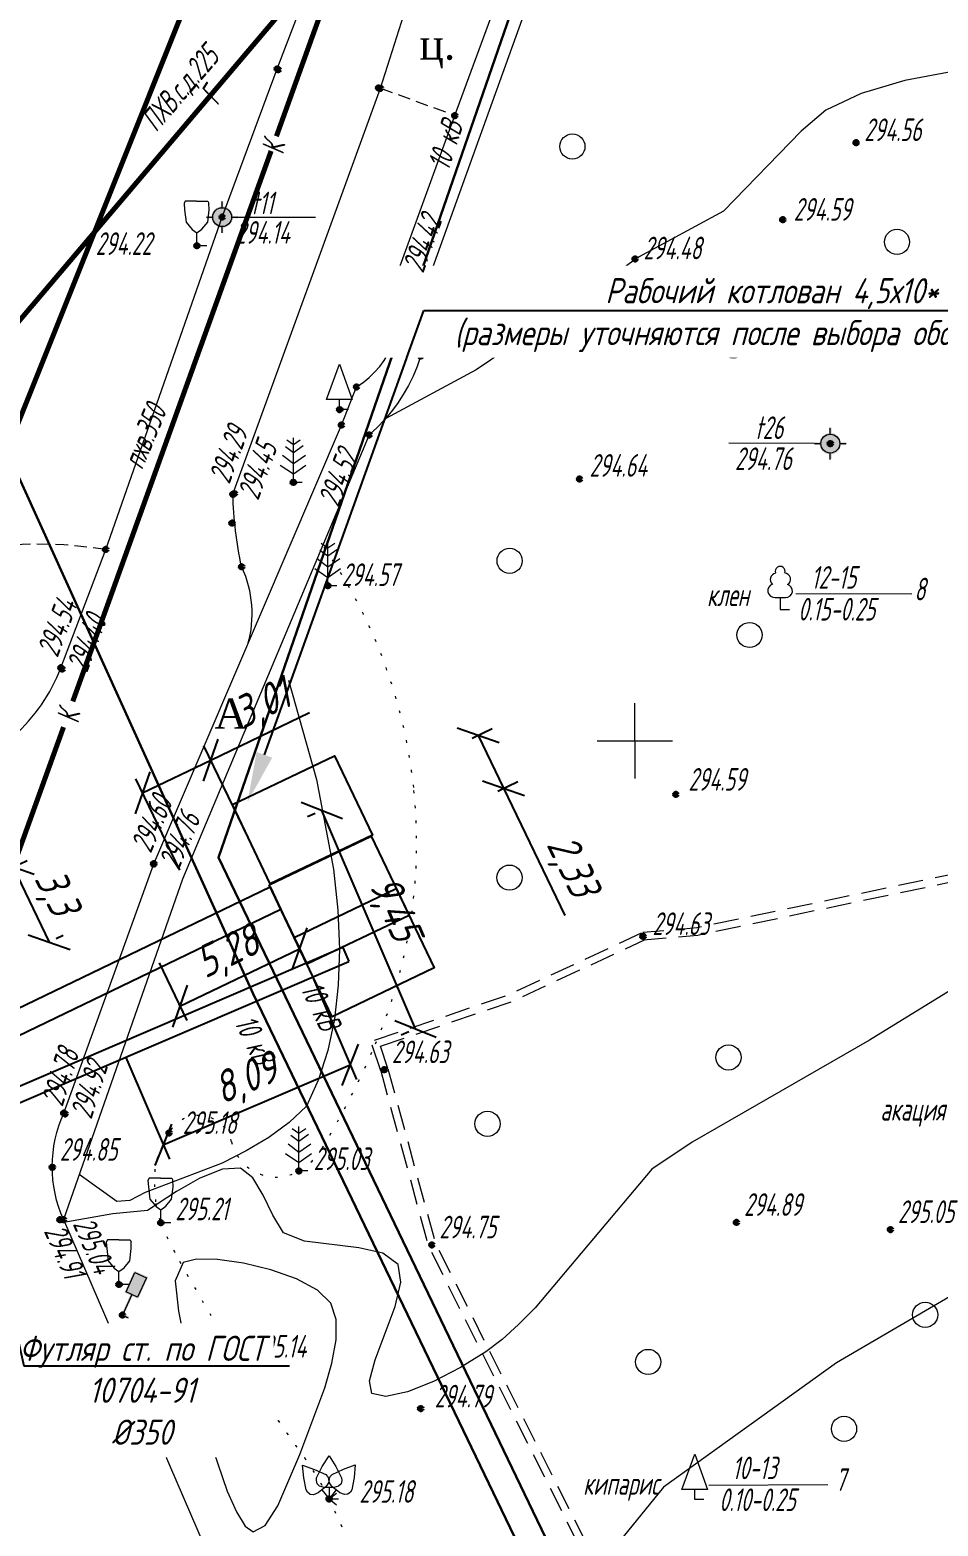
# Model space of a CAD drawing. Header units: metres. Extents: x 1687 to 3282, y 1191 to 1671.
# Drawn here: x 2014.5 to 2050.6, y 1264.2 to 1323.7 of the extents above; entities that cross this region are included whole.
import ezdxf
from ezdxf import colors
from ezdxf.entities.mleader import LeaderData, LeaderLine
from ezdxf.math import Vec2, Vec3

# ---------------------------------------------------------------- set-up
doc = ezdxf.new("R2010")
doc.units = ezdxf.units.M
for name, pattern in [('71100000a', [1, 0, -1]), ('COMMUN', [6, 5, -1]), ('DASHED', [0.75, 0.5, -0.25]), ('DASHEDX2', [1.5, 1, -0.5])]:
    doc.linetypes.add(name, pattern=pattern)
for name, color, linetype, lineweight, transparency in [('31252100', 7, 'Continuous', 18, 0.65), ('71100000', 7, 'Continuous', 18, 0.65), ('71133100', 7, 'Continuous', 18, 0.65), ('71133200', 7, 'Continuous', 18, 0.65), ('71133300', 7, 'Continuous', 18, 0.65), ('71133600', 7, 'Continuous', 18, 0.65), ('71133800', 7, 'Continuous', 18, 0.65), ('Commun', 7, 'Continuous', 18, 0.65), ('ELE_SKLAD', 7, 'Continuous', 18, 0.65), ('GEO_POINTS', 7, 'Continuous', 18, 0.65), ('Grid', 7, 'Continuous', 18, 0.65), ('Otm', 7, 'Continuous', 18, 0.65), ('R_Поверхность5_CNT-MIN', 7, 'Continuous', 18, 0.65), ('Sit', 7, 'Continuous', 18, 0.65), ('Text', 7, 'Continuous', 18, 0.65), ('Text_com', 7, 'Continuous', 18, 0.65), ('Us_znak', 7, 'Continuous', 18, 0.65), ('Us_znak_fon', 7, 'Continuous', 18, 0.65)]:
    doc.layers.add(name, color=color, linetype=linetype, lineweight=lineweight, transparency=transparency)
doc.layers.add('НВ текст', color=213, linetype='Continuous', lineweight=13)
doc.styles.add('eskd', font='ESKD1.shx', dxfattribs={"width": 1.2, "oblique": 15})
doc.styles.get("Standard").update_dxf_attribs({"font": 'GOST_0.TTF', "oblique": 15})
doc.styles.add('style1', font='times.ttf', dxfattribs={"height": 1})
doc.linetypes.add('KABELww_500', pattern='A,0.0001,-0.4,[131,ltypeshp.shx,S=0.4,R=90,X=0.4,Y=-0.4],0.2,[131,ltypeshp.shx,S=0.2,R=90,X=0.4,Y=-0.2],3.6,[131,ltypeshp.shx,S=0.2,R=-90,X=-0.4,Y=0.2],0.2,[131,ltypeshp.shx,S=0.4,R=-90,X=-0.4,Y=0.4],-0.8,4,-0.4', length=9.6001)
doc.dimstyles.new('ISO-25', dxfattribs={"dimtxt": 2.5, "dimasz": 2.5, "dimexe": 1.25, "dimexo": 0.625, "dimtad": 1, "dimtxsty": 'Standard', "dimcen": 2.5, "dimadec": 0, "dimazin": 0, "dimtfac": 1, "dimtmove": 0, "dimatfit": 3, "dimfxl": 1, "dimarcsym": 0})

# ---------------------------------------------------------------- blocks, each defined once
blk = doc.blocks.new('71133200')
for p, q in [((-0.924145, 3.560442), (-1.024145, 3.360442)), ((-1.024145, 3.360442), (-0.977382, 2.864397)), ((-0.977382, 2.864397), (-0.861899, 1.88241)), ((-0.024145, 3.560442), (-0.924145, 3.560442)), ((-0.024145, 3.560442), (0.875855, 3.560442)), ((0.861899, 1.88241), (0.975974, 2.864397)), ((0.875855, 3.560442), (0.958164, 3.395824)), ((0.975974, 2.864397), (0.958164, 3.395824)), ((-0.861899, 1.88241), (-0.374616, 1.28565)), ((-0.374616, 1.28565), (0, 1.039723)), ((0, 1.039723), (0.401375, 1.321765)), ((0.401375, 1.321765), (0.861899, 1.88241)), ((0, 0), (0, 1.039723)), ((0.8, 0), (0, 0))]:
    blk.add_line(p, q)
at = {"style": 'eskd', "oblique": 14.99997778}
blk.add_attdef('Z', (1.873004, -0.239356), '', height=2, dxfattribs=at)
blk = doc.blocks.new('71133300')
for p, q in [((0, 0.91), (0, 0)), ((0, 0), (0.76, 0))]:
    blk.add_line(p, q)
blk.add_lwpolyline([(0, 0.91), (-0.38, 0.91), (-0.76, 1.03), (-0.95, 1.21), (-1.01, 1.47), (-0.99, 1.69), (-0.54, 2.57), (0, 3.42), (0.54, 2.57), (0.99, 1.69), (1.01, 1.47), (0.95, 1.21), (0.76, 1.03), (0.39, 0.91)], close=True)
at = {"style": 'eskd', "oblique": 15}
blk.add_attdef('Z', (1.77, -0.69), '', height=2, dxfattribs=at)
blk = doc.blocks.new('71133600')
for p, q in [((-0.52, 3.39), (0, 3.02)), ((0, 3.02), (0.55, 3.39)), ((-0.86, 2.16), (0, 1.51)), ((0, 1.51), (0.96, 2.16))]:
    blk.add_line(p, q)
for points in [[(-0.64, 2.84), (0, 2.37), (0, 2.37), (0.78, 2.93)], [(0.71, 0), (0, 0), (0, 3.55)], [(-1.05, 1.38), (0, 0.67), (1, 1.38)]]:
    blk.add_lwpolyline(points)
at = {"style": 'eskd', "oblique": 15}
blk.add_attdef('Z', (2.03, -0.19), '', height=2, dxfattribs=at)
blk = doc.blocks.new('31252100a')
blk.add_circle((0, 0), 1)
blk = doc.blocks.new('71133800')
blk.add_lwpolyline([(0.71, 0), (0, 0), (0, 0.8), (-1.03, 0.8), (0, 3.61), (1.01, 0.8), (-0.03, 0.8)])
at = {"style": 'eskd', "oblique": 15}
blk.add_attdef('Z', (1.57, -0.8), '', height=2, dxfattribs=at)
blk = doc.blocks.new('GRID')
at = {"layer": 'Grid', "color": 104}
blk.add_line((-1.5, 0), (1.5, 0), dxfattribs=at)
for points in [[(0, 0), (0, 1.5)], [(0, 0), (0, -1.5)]]:
    blk.add_lwpolyline(points, dxfattribs=at)
blk = doc.blocks.new('71133100')
for p, q in [((-0.39, 0.96), (0.43, 0.96)), ((0, 0.96), (0, 0)), ((0, 0), (0.75, 0))]:
    blk.add_line(p, q)
for centre, radius, start, end in [((-0.26, 2.38), 0.52, 101.09, 227.21), ((0.01, 3.04), 0.39, 339.52, 198.62), ((0.33, 2.4), 0.5, 301.87, 85.62), ((-0.44, 1.5), 0.538, 107.1058, 275.2306), ((0.46, 1.48), 0.52, 267.04, 76.7)]:
    blk.add_arc(centre, radius, start, end)
at = {"style": 'eskd', "oblique": 15}
blk.add_attdef('Z', (1.7, -0.17), '', height=2, dxfattribs=at)
blk = doc.blocks.new('ZNAK')
at = {"layer": 'Us_znak_fon', "true_color": 0xffffff}
blk.add_hatch(color=7, dxfattribs=at).paths.add_polyline_path([(0.3, 1.8), (-0.3, 1.8), (-0.3, 0.85), (-0.05, 0.85), (-0.05, -0.05), (0.25, -0.05), (0.25, 0.05), (0.05, 0.05), (0.05, 0.85), (0.3, 0.85)])
at = {"layer": 'Us_znak', "color": 0, "linetype": 'Continuous', "lineweight": -2, "ltscale": 10}
blk.add_lwpolyline([(-0.25, 1.75), (0.25, 1.75), (0.25, 0.9), (-0.25, 0.9)], close=True, dxfattribs=at)
at = {"layer": 'Us_znak', "linetype": 'DASHEDX2', "ltscale": 10}
blk.add_lwpolyline([(0, 0.9), (0, 0), (0.25, 0)], dxfattribs=at)
blk = doc.blocks.new('POINT')
at = {"layer": 'Us_znak', "linetype": 'Continuous', "lineweight": -2}
h = blk.add_hatch(color=0, dxfattribs=at)
edge = h.paths.add_edge_path()
edge.add_arc((0, 0), 0.05, 0, 360)
at = {"layer": 'Us_znak_fon', "linetype": 'Continuous', "true_color": 0xffffff}
blk.add_hatch(color=7, dxfattribs=at).paths.add_polyline_path([(-0.422, 0.05, -0.346708), (-0.05, 0.422), (-0.05, 0.625), (0.05, 0.625), (0.05, 0.422, -0.346708), (0.422, 0.05), (0.625, 0.05), (0.625, -0.05), (0.422, -0.05, -0.346708), (0.05, -0.422), (0.05, -0.625), (-0.05, -0.625), (-0.05, -0.422, -0.346708), (-0.422, -0.05), (-0.625, -0.05), (-0.625, 0.05)])
at = {"layer": 'Us_znak', "color": 0, "linetype": 'Continuous', "lineweight": -2}
for p, q in [((0, 0.375), (0, 0.625)), ((-0.625, 0), (-0.375, 0)), ((0.375, 0), (0.625, 0)), ((0, -0.625), (0, -0.375))]:
    blk.add_line(p, q, dxfattribs=at)
for radius in [0.375, 0.05]:
    blk.add_circle((0, 0), radius, dxfattribs=at)
blk = doc.blocks.new('_Oblique')
at = {"color": 0, "linetype": 'ByBlock', "lineweight": -2}
blk.add_line((-0.5, -0.5), (0.5, 0.5), dxfattribs=at)
blk = doc.blocks.new('*D115')
at = {"color": 0, "lineweight": -2, "transparency": 16777216}
for p, q in [((2025.844, 1292.533), (2025.539, 1292.402)), ((2029.843, 1283.969), (2026.113, 1292.648)), ((2029.574, 1283.853), (2029.269, 1283.722))]:
    blk.add_line(p, q, dxfattribs=at)
at = {"layer": 'Defpoints', "color": 0, "transparency": 16777216}
for p in [(2026.113, 1292.648), (2026.131, 1292.656), (2029.862, 1283.977)]:
    blk.add_point(p, dxfattribs=at)
at = {"color": 0, "lineweight": -2, "transparency": 16777216, "xscale": 1.25, "yscale": 1.25, "zscale": 1.25}
for p, rotation in [((2026.113, 1292.648), 113.2567220751543), ((2029.843, 1283.969), 293.2567220751543)]:
    blk.add_blockref('_Oblique', p, dxfattribs=dict(at, rotation=rotation))
at = {"color": 0, "transparency": 16777216, "insert": (2028.925, 1288.716), "char_height": 1.25, "attachment_point": 5, "rotation": 293.25672}
blk.add_mtext('9,45', dxfattribs=at)
blk = doc.blocks.new('*D116')
at = {"color": 0, "lineweight": -2, "transparency": 16777216}
for p, q in [((2014.115, 1290.533), (2014.396, 1290.669)), ((2013.833, 1290.398), (2015.266, 1287.423)), ((2015.547, 1287.559), (2015.829, 1287.694))]:
    blk.add_line(p, q, dxfattribs=at)
at = {"layer": 'Defpoints', "color": 0, "transparency": 16777216}
for p in [(2013.833, 1290.398, 289.283), (2015.266, 1287.423), (2015.266, 1287.423)]:
    blk.add_point(p, dxfattribs=at)
at = {"color": 0, "lineweight": -2, "transparency": 16777216, "xscale": 1.25, "yscale": 1.25, "zscale": 1.25}
for p, rotation in [((2013.833, 1290.398), 115.7174140466371), ((2015.266, 1287.423), 295.7174140466371)]:
    blk.add_blockref('_Oblique', p, dxfattribs=dict(at, rotation=rotation))
at = {"color": 0, "transparency": 16777216, "insert": (2015.479, 1289.358), "char_height": 1.25, "attachment_point": 5, "rotation": 295.71741}
blk.add_mtext('3,3', dxfattribs=at)
blk = doc.blocks.new('*D132')
at = {"color": 0, "lineweight": -2, "transparency": 16777216}
for p, q in [((2032.096, 1295.529), (2032.892, 1295.913)), ((2032.329, 1295.642), (2033.342, 1293.539)), ((2033.109, 1293.427), (2033.905, 1293.811)), ((2033.342, 1293.539), (2035.777, 1288.482))]:
    blk.add_line(p, q, dxfattribs=at)
at = {"layer": 'Defpoints', "color": 0, "transparency": 16777216}
for p in [(2031.815, 1295.394), (2032.329, 1295.642), (2032.827, 1293.292)]:
    blk.add_point(p, dxfattribs=at)
at = {"color": 0, "lineweight": -2, "transparency": 16777216, "xscale": 1.25, "yscale": 1.25, "zscale": 1.25}
for p, rotation in [((2032.329, 1295.642), 115.717414046647), ((2033.342, 1293.539), 295.717414046647)]:
    blk.add_blockref('_Oblique', p, dxfattribs=dict(at, rotation=rotation))
at = {"color": 0, "transparency": 16777216, "insert": (2035.995, 1290.408), "char_height": 1.25, "attachment_point": 5, "rotation": 295.71741}
blk.add_mtext('2,33', dxfattribs=at)
blk = doc.blocks.new('*D190')
at = {"color": 0, "lineweight": -2, "transparency": 16777216}
for p, q in [((2021.696, 1294.659), (2025.618, 1296.547)), ((2023.178, 1291.581), (2021.425, 1295.222)), ((2018.984, 1293.353), (2021.696, 1294.659)), ((2020.466, 1290.275), (2018.713, 1293.916))]:
    blk.add_line(p, q, dxfattribs=at)
at = {"layer": 'Defpoints', "color": 0, "transparency": 16777216}
for p in [(2021.696, 1294.659), (2023.314, 1291.299), (2020.602, 1289.993)]:
    blk.add_point(p, dxfattribs=at)
at = {"color": 0, "lineweight": -2, "transparency": 16777216, "xscale": 1.25, "yscale": 1.25, "zscale": 1.25}
for p, rotation in [((2021.696, 1294.659), 25.71569932301934), ((2018.984, 1293.353), 205.7156993230194)]:
    blk.add_blockref('_Oblique', p, dxfattribs=dict(at, rotation=rotation))
at = {"color": 0, "transparency": 16777216, "insert": (2023.773, 1296.803), "char_height": 1.25, "attachment_point": 5, "rotation": 25.7157}
blk.add_mtext('3,01', dxfattribs=at)
blk = doc.blocks.new('*D191')
at = {"color": 0, "lineweight": -2, "transparency": 16777216}
for p, q in [((2024.403, 1288.874), (2025.5, 1286.583)), ((2020.469, 1284.867), (2025.23, 1287.147)), ((2019.642, 1286.594), (2020.739, 1284.304))]:
    blk.add_line(p, q, dxfattribs=at)
at = {"layer": 'Defpoints', "color": 0, "transparency": 16777216}
for p in [(2024.268, 1289.156), (2025.23, 1287.147), (2019.507, 1286.876)]:
    blk.add_point(p, dxfattribs=at)
at = {"color": 0, "lineweight": -2, "transparency": 16777216, "xscale": 1.25, "yscale": 1.25, "zscale": 1.25}
for p, rotation in [((2025.23, 1287.147), 25.58543545111586), ((2020.469, 1284.867), 205.5854354511159)]:
    blk.add_blockref('_Oblique', p, dxfattribs=dict(at, rotation=rotation))
at = {"color": 0, "transparency": 16777216, "insert": (2022.404, 1286.937), "char_height": 1.25, "attachment_point": 5, "rotation": 25.58544}
blk.add_mtext('5,28', dxfattribs=at)
blk = doc.blocks.new('*D192')
at = {"color": 0, "lineweight": -2, "transparency": 16777216}
for p, q in [((2025.755, 1286.018), (2027.49, 1281.962)), ((2018.318, 1282.836), (2020.053, 1278.781)), ((2019.807, 1279.355), (2027.244, 1282.537))]:
    blk.add_line(p, q, dxfattribs=at)
at = {"layer": 'Defpoints', "color": 0, "transparency": 16777216}
for p in [(2025.632, 1286.305), (2018.195, 1283.123), (2027.244, 1282.537)]:
    blk.add_point(p, dxfattribs=at)
at = {"color": 0, "lineweight": -2, "transparency": 16777216, "xscale": 1.25, "yscale": 1.25, "zscale": 1.25}
for p, rotation in [((2027.244, 1282.537), 23.1611704881968), ((2019.807, 1279.355), 203.1611704881968)]:
    blk.add_blockref('_Oblique', p, dxfattribs=dict(at, rotation=rotation))
at = {"color": 0, "transparency": 16777216, "insert": (2023.12, 1281.894), "char_height": 1.25, "attachment_point": 5, "rotation": 23.16117}
blk.add_mtext('8,09', dxfattribs=at)
blk = doc.blocks.new('*D195')
at = {"color": 0, "lineweight": -2, "transparency": 16777216}
for p, q in [((1994.296, 1277.323), (1989.479, 1275.003)), ((1994.878, 1277.373), (2000.018, 1275.899))]:
    blk.add_line(p, q, dxfattribs=at)
blk.add_arc((1994.578, 1277.459), 5.034, 219.98054, 329.74011, dxfattribs=at)
at = {"color": 0, "transparency": 16777216}
for points in [[(1998.734, 1275.004), (1999.118, 1274.84), (1999.417, 1276.071)], [(1990.545, 1274.111), (1990.895, 1274.337), (1990.042, 1275.274)]]:
    blk.add_solid(points, dxfattribs=at)
at = {"layer": 'Defpoints', "color": 0, "transparency": 16777216}
for p in [(2084.221, 1320.635, 292.988), (1992.438, 1278.072, 291.13), (1994.578, 1277.459, 291.193), (1994.578, 1277.459, 291.193), (1993.006, 1272.676)]:
    blk.add_point(p, dxfattribs=at)
at = {"color": 0, "transparency": 16777216, "insert": (1994.925, 1273.377), "char_height": 1.25, "attachment_point": 5, "rotation": 4.86032}
blk.add_mtext('138°', dxfattribs=at)

msp = doc.modelspace()

# ---------------------------------------------------------------- linework, layer by layer
for p, q in [((1998.915, 1275.175), (2026.946, 1287.217)), ((2026.946, 1287.21), (2027.188, 1286.652)), ((1999.158, 1274.611), (2027.188, 1286.652))]:
    msp.add_line(p, q)
for points in [[(2022.554, 1292.889), (2026.613, 1294.831), (2028.123, 1291.673), (2024.064, 1289.732)], [(2024.012, 1289.693), (2028.071, 1291.635), (2029.581, 1288.477), (2025.522, 1286.536)], [(2025.009, 1287.608), (2029.068, 1289.55), (2030.579, 1286.393), (2026.519, 1284.451)]]:
    msp.add_lwpolyline(points, close=True)
msp.add_lwpolyline([(2024.052, 1289.62), (2024.486, 1288.719), (1992.396, 1273.246), (1991.962, 1274.147), (2024.052, 1289.62)])
at = {"layer": '71100000', "linetype": '71100000a', "ltscale": 0.5}
msp.add_lwpolyline([(2038.594, 1235.442, -0.025435), (2036.83, 1239.252, -0.033015), (2035.822, 1242.327, -0.010565), (2035.307, 1244.531, 0.041009), (2035.14, 1245.091, 0.014385), (2033.963, 1247.865, -0.005343), (2030.661, 1255.275, -0.005186), (2027.622, 1262.499, 0.013408), (2026.401, 1265.274, 0.048157), (2025.419, 1266.92, -0.019154), (2022.721, 1270.901, -0.011167), (2020.452, 1274.731, -0.029325), (2019.708, 1276.256, -0.071855), (2019.509, 1277.026, -0.041893), (2019.476, 1278.385, -0.078018), (2019.577, 1278.847, -0.033707), (2020.039, 1279.834, -0.688426), (2022.526, 1279.483, 0.504722), (2025.199, 1278.317, 0.126735), (2026.13, 1279.229, 0.034981), (2028.25, 1283.372, 0.128452), (2029.766, 1293.571, 0.127487), (2026.093, 1303.286)], format="xyb", dxfattribs=at)
at = {"layer": 'Commun', "color": 4, "linetype": 'COMMUN', "ltscale": 0.7, "const_width": 0.2, "flags": 128}
msp.add_lwpolyline([(2041.275, 1346.473), (2033.759, 1344.818), (2024.631, 1324.564), (2007.049, 1303.838), (2006.14, 1302.082), (1993.054, 1332.724), (1973.571, 1377.655), (1961.298, 1407.187)], dxfattribs=at)
at = {"layer": 'Commun', "color": 1, "linetype": 'KABELww_500', "lineweight": 30, "elevation": 289.986, "flags": 128}
for points in [[(1971.025, 1406.711), (2003.648, 1328.863), (2023.377, 1285.36), (2047.404, 1235.448)], [(2059.382, 1350.746), (2058.602, 1354.663), (2047.839, 1352.371), (2049.33, 1345.669), (2040.403, 1343.95), (2022.004, 1290.782), (2048.508, 1235.647)]]:
    msp.add_lwpolyline(points, dxfattribs=at)
at = {"layer": 'Commun', "color": 32, "linetype": 'COMMUN', "ltscale": 0.7, "const_width": 0.2, "elevation": 289.283, "flags": 128}
for points in [[(2024.307, 1319.468), (2036.296, 1352.744)], [(2016.209, 1296.992), (2024.096, 1318.883)], [(2007.218, 1306.281), (2013.833, 1290.398), (2015.841, 1295.97)]]:
    msp.add_lwpolyline(points, dxfattribs=at)
at = {"layer": 'Commun', "color": 106, "linetype": 'COMMUN', "ltscale": 0.7, "const_width": 0.2, "elevation": 285.381, "flags": 128}
msp.add_lwpolyline([(2013.055, 1305.609), (2020.933, 1325.307)], dxfattribs=at)
at = {"layer": 'GEO_POINTS', "lineweight": 60}
for centre in [(2024.34, 1322.148, 294.04), (2024.378, 1322.115, 293.904), (2028.371, 1321.392, 293.988), (2028.442, 1321.378, 294.134), (2031.401, 1320.287, 294.249), (2047.359, 1319.21, 294.56), (2022.15, 1316.251, 294.144), (2044.442, 1316.148, 294.586), (2021.144, 1315.11, 294.216), (2038.569, 1314.591, 294.48), (2030.284, 1313.618, 294.422), (2028.671, 1311.411, 294.474), (2029.001, 1311.365, 294.509), (2030.043, 1310.73, 294.514), (2027.495, 1309.5, 294.486), (2026.822, 1308.599, 294.425), (2026.895, 1307.984, 294.508), (2027.998, 1307.59, 294.523), (2046.333, 1307.243, 294.764), (2024.982, 1305.703, 294.523), (2036.363, 1305.836, 294.644), (2022.579, 1305.229, 294.294), (2022.633, 1305.258, 294.451), (2022.542, 1304.084, 294.327), (2017.517, 1303.034, 294.293), (2022.923, 1302.346, 294.402), (2026.353, 1301.59, 294.569), (2015.736, 1298.327, 294.537), (2015.788, 1298.278, 294.396), (2040.193, 1293.293, 294.591), (2019.427, 1290.526, 294.763), (2019.43, 1290.54, 294.604), (2038.886, 1287.647, 294.634), (2028.598, 1282.346, 294.626), (2015.853, 1280.619, 294.783), (2015.902, 1280.589, 294.922), (2020.039, 1279.834, 295.175), (2015.394, 1278.464, 294.85), (2025.199, 1278.317, 295.032), (2015.699, 1276.378, 294.909), (2015.839, 1276.386, 295.041), (2019.708, 1276.256, 295.208), (2042.602, 1276.271, 294.886), (2048.724, 1275.988, 295.05), (2030.489, 1275.378, 294.749), (2018.047, 1273.805, 295.768), (2018.184, 1272.585, 295.146), (2022.721, 1270.901, 295.145), (2030.045, 1268.87, 294.794), (2026.401, 1265.274, 295.178)]:
    msp.add_circle(centre, 0.06, dxfattribs=at)
at = {"layer": 'R_Поверхность5_CNT-MIN', "color": 32, "flags": 128}
for points, elevation in [([(2055.721, 1322.887), (2049.294, 1321.683), (2047.556, 1321.161), (2046.156, 1320.503), (2045.174, 1319.664), (2042.082, 1316.493), (2038.701, 1314.662), (2035.715, 1312.511), (2032.25, 1310.173), (2028.657, 1308.246)], 294.5), ([(2024.786, 1297.833), (2025.899, 1293.884), (2026.574, 1290.321), (2026.748, 1288.685), (2026.813, 1287.145), (2026.769, 1285.702), (2026.615, 1284.356), (2026.352, 1283.107), (2025.98, 1281.954), (2025.499, 1280.898), (2024.81, 1280.24), (2023.999, 1279.651), (2023.101, 1279.117), (2022.147, 1278.625), (2019.086, 1277.466), (2018.477, 1277.148)], 294.5), ([(2051.273, 1285.603), (2047.894, 1283.514), (2040.837, 1279.466), (2039.229, 1278.386), (2034.591, 1272.881), (2033.933, 1272.21), (2033.279, 1271.619), (2032.629, 1271.126), (2031.628, 1270.507), (2030.548, 1269.946), (2029.515, 1269.53), (2028.656, 1269.343), (2028.099, 1269.47), (2028.002, 1269.966), (2028.234, 1270.808), (2029.023, 1272.923), (2029.25, 1273.894), (2029.146, 1274.604), (2028.539, 1275.047), (2027.585, 1275.258), (2025.419, 1275.528), (2024.595, 1275.858), (2024.164, 1276.566), (2023.779, 1277.355), (2023.374, 1278.039), (2022.883, 1278.431), (2022.164, 1278.385), (2021.263, 1278.036), (2020.332, 1277.496), (2019.182, 1276.749), (2017.796, 1276.615), (2015.776, 1276.25)], 295), ([(2018.477, 1277.148), (2017.958, 1277.099), (2016.466, 1278.18)], 294.5), ([(2057.132, 1276.847), (2046.584, 1270.69), (2039.698, 1265.741), (2038.101, 1263.774), (2037.526, 1263.174), (2036.891, 1262.654), (2036.109, 1262.294), (2034.312, 1261.886), (2033.494, 1261.563), (2032.748, 1261.139), (2032.275, 1260.528), (2031.882, 1259.768), (2031.557, 1258.904), (2031.056, 1257.036), (2030.851, 1255.275)], 295.5)]:
    msp.add_lwpolyline(points, dxfattribs=dict(at, elevation=elevation))
at = {"layer": 'R_Поверхность5_CNT-MIN', "color": 32, "elevation": 295.5, "flags": 128}
msp.add_lwpolyline([(2023.376, 1263.96), (2023.863, 1264.223), (2024.361, 1264.994), (2025.243, 1267.045), (2026.238, 1269.696), (2026.515, 1270.672), (2026.679, 1271.597), (2026.681, 1272.413), (2026.47, 1273.062), (2025.941, 1273.576), (2025.103, 1274.023), (2024.08, 1274.385), (2022.994, 1274.648), (2021.969, 1274.795), (2021.128, 1274.812), (2020.594, 1274.681), (2020.282, 1273.95), (2020.417, 1272.738), (2020.729, 1271.137), (2021.625, 1267.723), (2022.354, 1265.581), (2022.717, 1264.759), (2023.062, 1264.196)], close=True, dxfattribs=at)
at = {"layer": 'Sit', "flags": 128}
for points, elevation in [([(2000.816, 1310.504), (2005.868, 1298.608, 0.533802), (2013.863, 1295.618, 0.119515), (2015.736, 1298.327), (2017.517, 1303.034), (2022.15, 1316.251), (2024.34, 1322.148), (2025.692, 1325.689), (2030.685, 1339.935), (2032.178, 1343.676)], 293.656), ([(2022.923, 1302.346, -0.048517), (2022.579, 1305.229), (2028.442, 1321.378), (2029.648, 1325.183), (2030.626, 1327.839, -0.075331), (2032.891, 1329.761, 0.188847), (2034.154, 1331.443)], 294.402), ([(2035.779, 1328.858), (2030.284, 1313.618, -0.252015), (2027.998, 1307.59), (2020.574, 1289.927), (2015.839, 1276.386)], 294.109), ([(2019.427, 1290.526), (2019.427, 1290.526), (2026.895, 1307.984), (2027.495, 1309.5, 0.349402), (2029.017, 1313.737), (2031.401, 1320.287), (2034.537, 1328.829)], 294.85), ([(2022.923, 1302.346, -0.176222), (2023.161, 1299.255, -1.114491)], 294.402), ([(2015.839, 1276.386, -0.213698), (2015.853, 1280.619), (2019.427, 1290.526)], 294.85)]:
    msp.add_lwpolyline(points, format="xyb", dxfattribs=dict(at, elevation=elevation))
at = {"layer": 'Sit', "linetype": 'DASHED', "elevation": 294.134, "flags": 128}
msp.add_lwpolyline([(2028.442, 1321.378), (2031.406, 1320.299)], dxfattribs=at)
at = {"layer": 'Sit', "flags": 128}
for points, elevation in [([(2022.775, 1316.251), (2025.863, 1316.254)], 293.656), ([(2045.708, 1307.243), (2042.297, 1307.263)], 294.764), ([(2028.456, 1282.297), (2028.108, 1283.323)], 294.626), ([(2028.74, 1282.394), (2028.44, 1283.278)], 294.626), ([(2015.839, 1276.386), (2023.983, 1257.522), (2033.448, 1235.708), (2037.269, 1226.81), (2037.269, 1226.81)], 294.85), ([(2041.503, 1265.818), (2046.234, 1265.851)], 295.5)]:
    msp.add_lwpolyline(points, dxfattribs=dict(at, elevation=elevation))
at = {"layer": 'Sit', "linetype": 'DASHED', "elevation": 293.656, "flags": 128}
msp.add_lwpolyline([(2017.517, 1303.034, 0.127421), (2008.776, 1302.168, 0.273402), (2005.868, 1298.608, -3.718006)], format="xyb", dxfattribs=at)
at = {"layer": 'Sit', "flags": 128}
msp.add_lwpolyline([(2044.965, 1301.288), (2049.572, 1301.272)], dxfattribs=at)
at = {"layer": 'Sit', "linetype": 'DASHEDX2', "flags": 128}
for points, elevation in [([(2070.336, 1295.144), (2055.805, 1291.086), (2041.021, 1287.984), (2038.873, 1287.797)], 295.548), ([(2070.417, 1294.855), (2055.876, 1290.794), (2041.065, 1287.686), (2038.899, 1287.498)], 295.548), ([(2028.202, 1283.514), (2033.543, 1285.327), (2038.823, 1287.783)], 294.626), ([(2028.44, 1283.278), (2033.655, 1285.048), (2038.95, 1287.511)], 294.626), ([(2028.453, 1282.306), (2030.349, 1275.325), (2039.91, 1256.32), (2047.074, 1240.915), (2050.639, 1232.654)], 294.626), ([(2028.743, 1282.385), (2030.63, 1275.432), (2040.18, 1256.451), (2047.348, 1241.038), (2050.915, 1232.773)], 294.626)]:
    msp.add_lwpolyline(points, dxfattribs=dict(at, elevation=elevation))

# ---------------------------------------------------------------- block references
at = {"layer": '31252100', "color": 7, "xscale": 0.5, "yscale": 0.5, "zscale": 0.5}
for p in [(2036.076, 1319.06), (2048.985, 1315.266), (2042.476, 1311.146), (2033.581, 1302.582), (2043.121, 1299.633), (2033.575, 1289.985), (2042.285, 1282.833), (2032.702, 1280.191), (2050.106, 1272.596), (2039.091, 1270.724), (2046.879, 1268.062)]:
    msp.add_blockref('31252100a', p, dxfattribs=at)
at = {"layer": '71133100', "color": 7, "xscale": 0.5, "yscale": 0.5, "zscale": 0.5}
msp.add_blockref('71133100', (2044.336, 1300.648, -0.161), dxfattribs=at)
at = {"layer": '71133200', "color": 7, "xscale": 0.5, "yscale": 0.5, "zscale": 0.5}
for p in [(2021.144, 1315.11, 294.216), (2019.708, 1276.256, 295.208), (2018.047, 1273.805, 295.768)]:
    msp.add_blockref('71133200', p, dxfattribs=at)
at = {"layer": '71133300', "color": 7, "xscale": 0.5, "yscale": 0.5, "zscale": 0.5}
for rotation in [38.26990210757506, 322.382427364061]:
    msp.add_blockref('71133300', (2026.401, 1265.274, 295.178), dxfattribs=dict(at, rotation=rotation))
msp.add_blockref('71133300', (2026.401, 1265.274, 295.178), dxfattribs=at)
at = {"layer": '71133600', "color": 7, "xscale": 0.5, "yscale": 0.5, "zscale": 0.5}
for p in [(2028.671, 1311.411, 294.474), (2024.982, 1305.703, 294.523), (2026.353, 1301.59, 294.569), (2025.199, 1278.317, 295.032)]:
    msp.add_blockref('71133600', p, dxfattribs=at)
at = {"layer": '71133800', "color": 7, "xscale": 0.5, "yscale": 0.5, "zscale": 0.5}
for p in [(2026.815, 1308.599, 294.425), (2040.95, 1265.25, 295.5)]:
    msp.add_blockref('71133800', p, dxfattribs=at)
at = {"layer": 'Grid', "color": 7, "linetype": 'Continuous'}
msp.add_blockref('GRID', (2038.559, 1295.422), dxfattribs=at)
at = {"layer": 'Sit', "color": 7, "linetype": 'Continuous'}
for p in [(2022.15, 1316.251, 293.656), (2046.333, 1307.243, 294.764)]:
    msp.add_blockref('POINT', p, dxfattribs=at)
at = {"layer": 'Sit', "color": 7, "linetype": 'Continuous', "rotation": 335.4812721317538}
msp.add_blockref('ZNAK', (2018.184, 1272.585, 295.146), dxfattribs=at)

# ---------------------------------------------------------------- texts
at = {"layer": 'ELE_SKLAD', "oblique": 13, "width": 0.8}
for s, p in [('t11', (2023.314, 1316.363, 292.356)), ('t26', (2043.348, 1307.427, 293.464))]:
    msp.add_text(s, height=0.9, dxfattribs=at).set_placement(p)
at = {"layer": 'Otm', "oblique": 13, "width": 0.8}
for s, p in [('294.56', (2047.685, 1319.276, 294.56)), ('294.59', (2044.877, 1316.11, 294.586)), ('294.22', (2017.119, 1314.748, 294.216)), ('294.14', (2022.681, 1315.195, 294.144)), ('294.48', (2038.905, 1314.573, 294.48)), ('294.64', (2036.757, 1305.928, 294.644)), ('294.76', (2042.542, 1306.193, 294.764)), ('294.57', (2026.907, 1301.583, 294.569)), ('12-15', (2045.572, 1301.474, 0.02)), ('8', (2049.676, 1301.009, 0.02)), ('клен', (2041.429, 1300.78, 0.02)), ('0.15-0.25', (2045.057, 1300.208, 0.02)), ('294.59', (2040.69, 1293.443, 294.591)), ('294.63', (2039.263, 1287.702, 294.634)), ('294.63', (2028.898, 1282.606, 294.626)), ('295.18', (2020.585, 1279.792, 295.175)), ('акация', (2048.32, 1280.322, 0.02)), ('294.85', (2015.694, 1278.724, 294.85)), ('295.03', (2025.79, 1278.354, 295.032)), ('295.21', (2020.289, 1276.358, 295.208)), ('294.89', (2042.902, 1276.531, 294.886)), ('295.05', (2049.024, 1276.248, 295.05)), ('294.75', (2030.789, 1275.638, 294.749)), ('295.14', (2023.35, 1270.895, 295.145)), ('294.79', (2030.602, 1268.915, 294.794)), ('10-13', (2042.43, 1266.059, 295.52)), ('7', (2046.534, 1265.593, 295.52)), ('295.18', (2027.608, 1265.121, 295.178)), ('кипарис', (2036.505, 1265.44, 295.52)), ('0.10-0.25', (2041.915, 1264.792, 295.52))]:
    msp.add_text(s, height=0.9, dxfattribs=at).set_placement(p)
for s, rotation, p in [('294.42', 70.17234, (2030.141, 1313.988, 294.422)), ('294.29', 70.04844, (2022.437, 1305.6, 294.294)), ('294.45', 70.04844, (2023.581, 1304.953, 294.451)), ('294.52', 68.94647, (2026.772, 1304.674, 294.109)), ('294.54', 69.26917, (2015.599, 1298.7, 294.537)), ('294.40', 69.26917, (2016.775, 1298.102, 294.396)), ('294.60', 66.77432, (2019.309, 1290.918, 294.604)), ('294.76', 66.77432, (2020.416, 1290.253, 294.763)), ('294.78', 72.66579, (2015.798, 1280.838, 294.783)), ('294.92', 72.66579, (2016.948, 1280.339, 294.922)), ('295.04', 293.34994, (2016.197, 1276.214, 295.041)), ('294.91', 293.34994, (2015.05, 1275.928, 294.909))]:
    msp.add_text(s, height=0.9, rotation=rotation, dxfattribs=at).set_placement(p)
at = {"layer": 'Text', "style": 'style1'}
for s, p in [('ц.', (2029.997, 1322.517)), ('А', (2021.845, 1295.909))]:
    msp.add_text(s, height=1.2, dxfattribs=at).set_placement(p)
at = {"layer": 'Text_com', "oblique": 13, "width": 0.8}
for s, rotation, p in [('ПХВ.с.д.225', 49.30507, (2019.532, 1319.597, 856.215)), ('Г', 57.25249, (2021.961, 1320.651, 282.899)), ('К', 79.73045, (2024.585, 1318.71, 286.771)), ('пхв.350', 67.3311, (2018.97, 1306.169, 569.543)), ('К', 79.73045, (2016.435, 1296.084, 286.771))]:
    msp.add_text(s, height=0.9, rotation=rotation, dxfattribs=at).set_placement(p)
at = {"layer": 'Text_com', "color": 1, "oblique": 13, "width": 0.8}
for rotation, p in [(72.28945, (2031.155, 1318.062, 568.007)), (295.65484, (2025.252, 1285.557, 568.007)), (295.65484, (2022.622, 1284.215, 568.007))]:
    msp.add_text('10 кВ ', height=0.9, rotation=rotation, dxfattribs=at).set_placement(p)

# ---------------------------------------------------------------- dimensions: what is measured, and where the dimension line sits
for p1, p2, distance, picture, middle in [((2029.862, 1283.977), (2026.131, 1292.656), 0.02, '*D115', (2028.925, 1288.716)), ((2013.833, 1290.398, 289.283), (2015.266, 1287.423), 0, '*D116', (2015.479, 1289.358)), ((2019.507, 1286.876), (2024.268, 1289.156), -2.227, '*D191', (2022.404, 1286.937)), ((2018.195, 1283.123), (2025.632, 1286.305), -4.098, '*D192', (2023.12, 1281.894))]:
    dim = msp.add_aligned_dim(p1=p1, p2=p2, distance=distance, dimstyle='ISO-25', override={"dimscale": 0.5, "dimblk1": 'Oblique', "dimblk2": 'Oblique', "dimsah": 1})
    dim.commit()
    dim.dimension.update_dxf_attribs({"geometry": picture, "text_midpoint": middle})

# ---------------------------------------------------------------- next in the draw order: leaders
at = {"layer": 'НВ текст', "color": 0, "ltscale": 100}
ml = msp.add_multileader_mtext('Standard', dxfattribs=at)
ml.set_content('Рабочий котлован 4,5х10*\\P(размеры уточняются после выбора оборудования)')
ml.set_leader_properties()
ml.build(insert=Vec2(0, 0))
ml.multileader.update_dxf_attribs({"has_dogleg": 0, "text_left_attachment_type": 6, "text_right_attachment_type": 6, "dogleg_length": 1, "arrow_head_size": 2})
ctx = ml.context
ctx.base_point, ctx.char_height, ctx.arrow_head_size, ctx.landing_gap_size, ctx.plane_origin = Vec3(2030.167, 1312.539, 295.44), 1, 2, 1, Vec3(10326.464, -5650.301, 295.44)
ctx.left_attachment, ctx.right_attachment, ctx.text_align_type = 6, 6, 1
notes = []
notes.append((ctx, [(1, (1, 1, 0), (2029.167, 1312.539, 295.44), (1, 0), 1, [(0, [(2023.155, 1292.984, 295.44)], 0, [])])]))
ctx.mtext.insert, ctx.mtext.width, ctx.mtext.defined_height, ctx.mtext.alignment, ctx.mtext.flow_direction = Vec3(2044.002, 1313.824, 295.44), 33.3424, 4.033, 2, 5
ctx.mtext.has_bg_fill, ctx.mtext.bg_color, ctx.mtext.bg_scale_factor, ctx.mtext.bg_transparency, ctx.mtext.use_window_bg_color = 1, -1027028792, 1.5, 0, 1
ml = msp.add_multileader_mtext('Standard', dxfattribs=at)
ml.set_content('Футляр ст. по ГОСТ\\P10704-91\\P%%C350')
ml.set_leader_properties()
ml.build(insert=Vec2(0, 0))
ml.multileader.update_dxf_attribs({"has_dogleg": 0, "text_left_attachment_type": 6, "text_right_attachment_type": 6, "dogleg_length": 1, "arrow_head_size": 1})
ctx = ml.context
ctx.base_point, ctx.char_height, ctx.arrow_head_size, ctx.landing_gap_size, ctx.plane_origin = Vec3(2014.26, 1270.564), 1, 1, 1, Vec3(10279.452, -5701.803)
ctx.left_attachment, ctx.right_attachment, ctx.text_align_type = 6, 6, 1
notes.append((ctx, [(1, (1, 1, 0), (2013.26, 1270.564), (1, 0), 1, [(0, [(2012.136, 1280.186)], 0, [])])]))
ctx.mtext.insert, ctx.mtext.width, ctx.mtext.defined_height, ctx.mtext.alignment, ctx.mtext.flow_direction = Vec3(2018.957, 1271.764), 9.47886, 3.126, 2, 5
ctx.mtext.has_bg_fill, ctx.mtext.bg_color, ctx.mtext.bg_scale_factor, ctx.mtext.bg_transparency, ctx.mtext.use_window_bg_color = 1, -1027028792, 1.5, 0, 1
for ctx, leaders in notes:
    for number, flags, end, landing, length, lines in leaders:
        leader = LeaderData()
        leader.index, (leader.has_last_leader_line, leader.has_dogleg_vector, leader.attachment_direction) = number, flags
        leader.last_leader_point, leader.dogleg_vector, leader.dogleg_length = Vec3(end), Vec3(landing), length
        for number, points, colour, breaks in lines:
            line = LeaderLine()
            line.index, line.vertices, line.color, line.breaks = number, Vec3.list(points), colors.encode_raw_color(colour), breaks
            leader.lines.append(line)
        ctx.leaders.append(leader)

# ---------------------------------------------------------------- next in the draw order: dimensions: what is measured, and where the dimension line sits
dim = msp.add_angular_dim_2l(base=(1993.006, 1272.676), line1=((1994.578, 1277.459, 291.193), (1992.438, 1278.072, 291.13)), line2=((2084.221, 1320.635, 292.988), (1994.578, 1277.459, 291.193)), dimstyle='ISO-25', override={"dimscale": 0.5})
dim.commit()
dim.dimension.update_dxf_attribs({"geometry": '*D195', "text_midpoint": (1994.925, 1273.377)})
dim = msp.add_aligned_dim(p1=(2020.602, 1289.993), p2=(2023.314, 1291.299), distance=3.729, dimstyle='ISO-25', override={"dimscale": 0.5, "dimblk1": 'Oblique', "dimblk2": 'Oblique', "dimsah": 1})
dim.commit()
dim.dimension.update_dxf_attribs({"geometry": '*D190', "text_midpoint": (2023.773, 1296.803)})
dim = msp.add_linear_dim(base=(2032.329, 1295.642), p1=(2032.827, 1293.292), p2=(2031.815, 1295.394), angle=115.71741, dimstyle='ISO-25', override={"dimscale": 0.5, "dimblk1": 'Oblique', "dimblk2": 'Oblique', "dimsah": 1})
dim.commit()
dim.dimension.update_dxf_attribs({"geometry": '*D132', "text_midpoint": (2035.066, 1289.96), "dimtype": 161})

doc.saveas('drawing.dxf')
